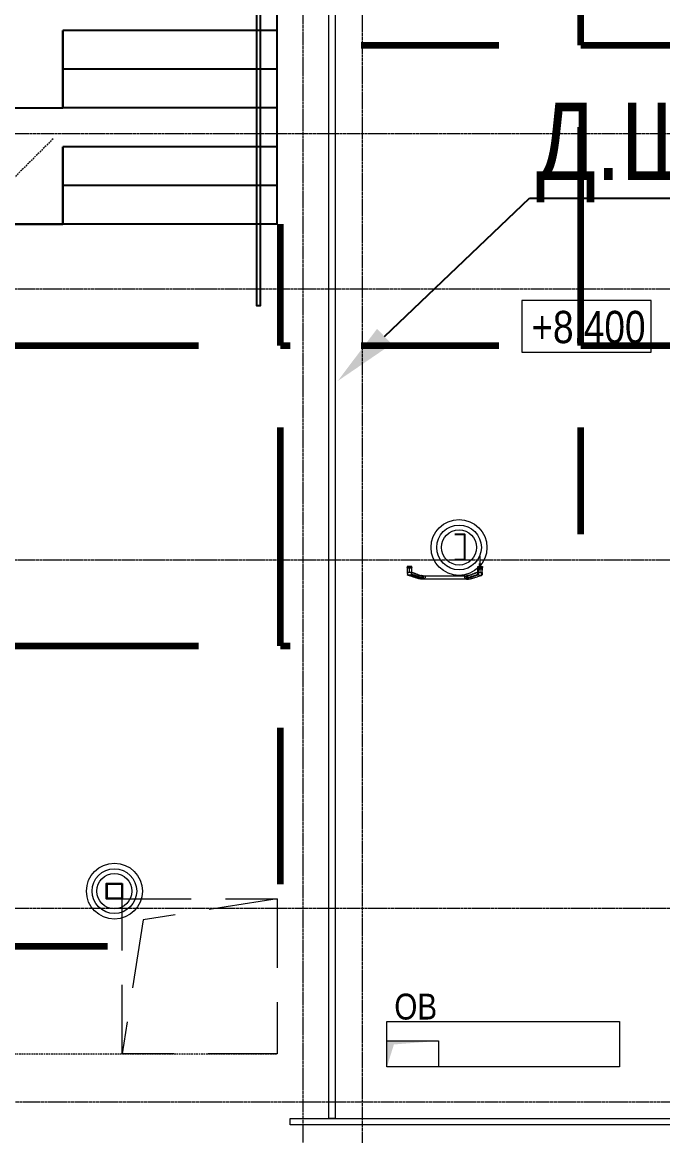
# Model space of a CAD drawing. Header units: millimetres. Extents: x -65509 to 912790, y 446 to 713294.
# Drawn here: x 160824 to 165782, y 363717 to 372341 of the extents above; entities that cross this region are included whole.
import ezdxf
from ezdxf import colors
from ezdxf.entities.mleader import LeaderData, LeaderLine
from ezdxf.enums import TextEntityAlignment as Align
from ezdxf.math import Vec2, Vec3

# ---------------------------------------------------------------- set-up
doc = ezdxf.new("R2010")
doc.units = ezdxf.units.MM
for name, pattern in [('CENTER2', [28.575, 19.05, -3.175, 3.175, -3.175]), ('CENTERLINE', [30, 12, -1.5, 3, -1.5, 12]), ('DASHED', [19.05, 12.7, -6.35]), ('HIDDEN', [9.525, 6.35, -3.175])]:
    doc.linetypes.add(name, pattern=pattern)
for name, color, linetype, lineweight in [('5.3) ММП плитка 6.1', 5, 'Continuous', 120), ('АР_Двери_внутренние_антипаника', 250, 'Continuous', 0), ('АР_Колонны', 250, 'Continuous', 30), ('АР_Мебель', 250, 'Continuous', 5), ('АР_Отметка', 250, 'Continuous', 13), ('АР_Тонкая', 250, 'Continuous', 5), ('ДШ_КР', 250, 'Continuous', 35), ('КМ_Фахверки', 250, 'Continuous', 25), ('ОВ_Классы', 250, 'Continuous', 0), ('ОВ_Отопление', 250, 'Continuous', 5), ('РД_Ограждения', 250, 'Continuous', 25), ('РД_Оси_100', 250, 'Continuous', 0)]:
    doc.layers.add(name, color=color, linetype=linetype, lineweight=lineweight)
doc.layers.add('АР_Делит', color=250, linetype='Continuous', lineweight=0, plot=False)
doc.layers.add('ЛК_Открытая', color=250, linetype='Continuous')
doc.styles.add('Arial_Narrow_08', font='ARIALN.TTF', dxfattribs={"width": 0.8})
doc.styles.add('style1', font='ARIALN.TTF')
pattern_1 = [(0, (0, 0), (0, 2326.005), [1691.64, -634.365]), (90, (0, 0), (-2326.005, 1e-13), [1691.64, -634.365])]

# ---------------------------------------------------------------- blocks, each defined once
blk = doc.blocks.new('СОШ_2200_АР_ОСИ_М100_28.05.24')
at = {"layer": 'РД_Оси_100', "linetype": 'CENTER2'}
for p, q in [((119910, 76200), (-5954.958, 76200)), ((-5954.958, 75000), (119910, 75000)), ((-5954.958, 72900), (95715.503, 72900))]:
    blk.add_line(p, q, dxfattribs=at)
for points in [[(45530, 139938.679), (45600, 139538.679), (45600, -6163.457)], [(46060, -6163.105), (46060, 139538.679), (46130, 139938.679)], [(119910, 70200), (-5954.958, 70200)], [(95715.503, 68700), (-5454.958, 68700), (-5954.958, 68850)]]:
    blk.add_lwpolyline(points, dxfattribs=at)
blk = doc.blocks.new('Отметка_план')
at = {"color": 7}
blk.add_lwpolyline([(0, 0), (10, 0), (10, 4), (0, 4)], close=True, dxfattribs=at)
at = {"style": 'Arial_Narrow_08', "width": 0.8}
blk.add_attdef('OTMG', text='', height=2.5, dxfattribs=at).set_placement((9.062, 0.702), align=Align.RIGHT)
blk = doc.blocks.new('otv')
at = {"linetype": 'Continuous'}
blk.add_lwpolyline([(0, -1), (0, 0), (1, 0), (1, -1)], close=True, dxfattribs=at)
blk.add_solid([(0, -1), (0, 0), (0.135, -0.137), (1, 0)], dxfattribs=at)
blk = doc.blocks.new('otv пунктир')
at = {"linetype": 'HIDDEN', "ltscale": 0.07}
blk.add_lwpolyline([(0, 0), (0, 1), (1, 1), (1, 0)], close=True, dxfattribs=at)
blk.add_lwpolyline([(0, 1), (0.1346, 0.1366), (1, 0)], dxfattribs=at)
blk = doc.blocks.new('Ф_пеноблок 200')
at = {"layer": 'АР_Делит', "color": 1}
for radius in [216.3, 173, 136.2]:
    blk.add_circle((103.4, -41.9), radius, dxfattribs=at)
at = {"layer": 'КМ_Фахверки'}
blk.add_lwpolyline([(0, -75), (0, 0), (200, 0), (200, -75)], dxfattribs=at)
blk = doc.blocks.new('Ф_крпич 120')
at = {"layer": 'АР_Делит', "color": 1}
for radius in [216.3, 173, 136.2]:
    blk.add_circle((60, -60), radius, dxfattribs=at)
at = {"layer": 'КМ_Фахверки'}
blk.add_lwpolyline([(0, 0), (120, 0), (120, -120), (0, -120)], close=True, dxfattribs=at)
at = {"layer": 'КМ_Фахверки', "lineweight": 5}
blk.add_lwpolyline([(6, -6), (114, -6), (114, -114), (6, -114)], close=True, dxfattribs=at)
blk = doc.blocks.new('UUNEW01NEW00')
at = {"layer": 'АР_Двери_внутренние_антипаника', "color": 1, "linetype": 'Continuous'}
for p, q in [((-9.3, 0.2), (-14.4, -1.5)), ((-9.2, 0.8), (-9.3, 0.2)), ((-9.3, -0.1), (-9.3, 0.2)), ((-9.2, 0.2), (-9.3, 0.2)), ((-9.1, 1), (-9.2, 0.8)), ((-8.9, 0.5), (-9.2, 0.2)), ((-9.1, 19.3), (-8.9, 19.4)), ((-9.1, 19.3), (-9, 18.8)), ((-9, 1.2), (-9.1, 1)), ((-9, 18.8), (-8.8, 18.6)), ((-8.8, 1.3), (-9, 1.2)), ((-8.9, 19.4), (-8.5, 19.5)), ((-8.7, 0.8), (-8.9, 0.5)), ((-8.8, 18.6), (-8.6, 18.4)), ((-8.6, 0.9), (-8.7, 0.8)), ((-8.6, 18.4), (-8.4, 18.2)), ((-8.6, 1), (-8.6, 0.9)), ((-8.5, 1), (-8.6, 1)), ((-8.5, 19.5), (-8.2, 19.5)), ((-8.4, 0.8), (-8.5, 1.5)), ((-8.4, 1.3), (-8.5, 1)), ((-8.4, 18.2), (-8.1, 18.1)), ((-8.4, 1.4), (-8.4, 0.4)), ((-8.3, 0.5), (-8.4, 0.8)), ((-8.4, 0.4), (-8.4, -0.4)), ((-8.4, 0.4), (-8.3, 0.4)), ((-8.1, 0.2), (-8.3, 0.5)), ((-8.2, 19.5), (-7.8, 19.6)), ((-8.1, 18.1), (-7.6, 18)), ((-7.8, 0.1), (-8.1, 0.2)), ((-7.8, 19.6), (-7.5, 19.6)), ((-7.4, 0), (-7.8, 0.1)), ((-7.5, 18.3), (-7.6, 18.2)), ((-7.6, 18.2), (-7.6, 18)), ((-7.6, 18), (-7.6, 16.2)), ((-7.6, 16.2), (-7.6, 14.1)), ((-7.6, 14.1), (-7.6, 12.2)), ((-7.6, 12.2), (-7.6, 9.8)), ((-7.6, 9.8), (-7.6, 7.8)), ((-7.6, 7.8), (-7.6, 6.2)), ((-7.6, 6.2), (-7.6, 4.7)), ((-7.6, 4.7), (-7.5, 3.2)), ((-7.5, 19.6), (-7.1, 19.6)), ((-7.4, 18.3), (-7.5, 18.3)), ((-7.5, 3.2), (-7.5, 1.6)), ((-7.5, 1.6), (-7.4, 0)), ((-7.5, 0), (-7.5, 0)), ((-7.5, 0), (-7.3, 0)), ((-7.3, 18.3), (-7.4, 18.3)), ((-7.4, 0), (7.4, 0)), ((-7.2, 18.3), (-7.3, 18.3)), ((-7.3, 0), (7.3, 0)), ((-7.1, 18.3), (-7.2, 18.3)), ((-7.1, 24), (-7.1, 19.6)), ((-7.1, 19.6), (7.1, 19.6)), ((-7.1, 19.6), (-7.1, 18.3)), ((7.1, 18.3), (-7.1, 18.3)), ((-3.5, 16), (-4.6, 16.4)), ((-4.6, 16.4), (-4.6, 16.3)), ((-3.5, 15.9), (-4.6, 16.3)), ((-4.6, 16.3), (-3.8, 14.8)), ((-3.8, 14.8), (-3.3, 14.8)), ((-3, 14.7), (-3.8, 14.7)), ((-3.8, 14.7), (-3.8, 14.6)), ((-3, 14.6), (-3.8, 14.6)), ((-3.8, 14.6), (-3.8, 13.7)), ((-3.8, 13.7), (-3, 13.7)), ((-3.3, 14.8), (-3.6, 15.5)), ((-3.6, 15.5), (-2.7, 15.3)), ((-3.3, 14.9), (-3.6, 15.5)), ((-2.3, 15.7), (-3.5, 16)), ((-2.3, 15.6), (-3.5, 15.9)), ((-3.1, 14.4), (-3.4, 14.4)), ((-3.4, 14.4), (-3.4, 13.9)), ((-3.4, 14), (-3.1, 14)), ((-3.4, 13.9), (-3.1, 13.9)), ((-3.3, 14.9), (-3.3, 14.8)), ((-3, 14.4), (-3.1, 14.4)), ((-3.1, 14), (-3.1, 13.9)), ((-3.1, 14), (-3, 14)), ((-3.1, 13.9), (-3, 13.9)), ((-3, 14.7), (-3, 14.6)), ((-2.9, 14.7), (-3, 14.7)), ((-2.9, 14.6), (-3, 14.6)), ((-2.9, 14.4), (-3, 14.4)), ((-3, 14.4), (-3, 14.4)), ((-3, 14.4), (-3, 14.4)), ((-3, 14), (-3, 14)), ((-3, 14), (-3, 14)), ((-3, 14), (-2.9, 14)), ((-3, 13.9), (-3, 13.9)), ((-3, 13.9), (-3, 13.9)), ((-3, 13.9), (-2.9, 13.9)), ((-3, 13.7), (-2.9, 13.7)), ((-2.8, 14.7), (-2.9, 14.7)), ((-2.9, 14.7), (-2.9, 14.7)), ((-2.8, 14.5), (-2.9, 14.6)), ((-2.9, 14.6), (-2.9, 14.6)), ((-2.9, 14.3), (-2.9, 14.4)), ((-2.9, 14.3), (-2.9, 14.3)), ((-2.9, 14.3), (-2.9, 14.3)), ((-2.9, 14.3), (-2.9, 14.3)), ((-2.9, 14), (-2.9, 14.3)), ((-2.9, 14.1), (-2.9, 14)), ((-2.9, 14), (-2.9, 14.1)), ((-2.9, 14.1), (-2.9, 14.1)), ((-2.9, 14.1), (-2.9, 14.1)), ((-2.9, 14.1), (-2.9, 14.1)), ((-2.9, 14), (-2.9, 14)), ((-2.9, 13.9), (-2.9, 14)), ((-2.9, 14), (-2.9, 14)), ((-2.9, 14), (-2.9, 14)), ((-2.9, 13.9), (-2.9, 13.9)), ((-2.9, 13.9), (-2.9, 13.9)), ((-2.9, 13.7), (-2.8, 13.7)), ((-2.7, 14.6), (-2.8, 14.7)), ((-2.7, 14.5), (-2.8, 14.5)), ((-2.8, 13.7), (-2.8, 13.8)), ((-2.8, 13.8), (-2.7, 13.8)), ((-2.7, 15.3), (-1.7, 15.1)), ((-2.6, 14.6), (-2.7, 14.6)), ((-2.6, 14.5), (-2.7, 14.5)), ((-2.7, 13.8), (-2.6, 13.8)), ((-2.6, 14.5), (-2.6, 14.6)), ((-2.6, 14.6), (-2.6, 14.6)), ((-2.6, 14.4), (-2.6, 14.5)), ((-2.5, 14.5), (-2.6, 14.5)), ((-2.5, 14.4), (-2.6, 14.4)), ((-2.6, 14.4), (-2.6, 14.4)), ((-2.6, 13.8), (-2.6, 13.9)), ((-2.6, 13.9), (-2.5, 13.9)), ((-2.5, 14.4), (-2.5, 14.5)), ((-2.5, 14.4), (-2.5, 14.3)), ((-2.5, 14.3), (-2.5, 14.4)), ((-2.5, 14), (-2.5, 14.3)), ((-2.5, 13.9), (-2.5, 14)), ((-1, 15.5), (-2.3, 15.7)), ((-1, 15.4), (-2.3, 15.6)), ((-2.2, 14.5), (-2.3, 14.5)), ((-2.3, 14.5), (-2.3, 14.4)), ((-2.3, 14.4), (-2.3, 14.3)), ((-2.2, 14.4), (-2.3, 14.4)), ((-2.3, 14.4), (-2.3, 14.3)), ((-2.3, 14.3), (-2.3, 14)), ((-2.3, 14), (-2.3, 13.9)), ((-2.3, 13.9), (-2.3, 13.9)), ((-2.3, 13.9), (-2.2, 13.8)), ((-2.1, 14.6), (-2.2, 14.6)), ((-2.2, 14.6), (-2.2, 14.5)), ((-2.1, 14.5), (-2.2, 14.5)), ((-2.2, 14.5), (-2.2, 14.4)), ((-2.2, 13.8), (-2.2, 13.8)), ((-2.2, 13.8), (-2.1, 13.8)), ((-2, 14.7), (-2.1, 14.6)), ((-2, 14.6), (-2.1, 14.5)), ((-2.1, 14.6), (-2.1, 14.6)), ((-2.1, 14.5), (-2.1, 14.5)), ((-2.1, 13.8), (-2, 13.7)), ((-1.9, 14.7), (-2, 14.7)), ((-1.9, 14.6), (-2, 14.6)), ((-2, 13.7), (-2, 13.7)), ((-2, 13.7), (-1.9, 13.7)), ((-1.8, 14.7), (-1.9, 14.7)), ((-1.8, 14.6), (-1.9, 14.6)), ((-1.8, 14.4), (-1.9, 14.4)), ((-1.9, 14.4), (-1.9, 14.3)), ((-1.9, 14.3), (-1.9, 14)), ((-1.9, 14.3), (-1.9, 14.3)), ((-1.9, 14.3), (-1.9, 14.3)), ((-1.9, 14.3), (-1.9, 14.3)), ((-1.9, 14.1), (-1.9, 14.1)), ((-1.9, 14.1), (-1.9, 14.1)), ((-1.9, 14.1), (-1.9, 14.1)), ((-1.9, 14.1), (-1.8, 14)), ((-1.9, 14), (-1.9, 14)), ((-1.9, 14), (-1.9, 14)), ((-1.9, 14), (-1.9, 13.9)), ((-1.9, 13.9), (-1.8, 13.9)), ((-1.9, 13.7), (-1.8, 13.7)), ((-1.8, 14.7), (-1.8, 14.6)), ((-1.5, 14.7), (-1.8, 14.7)), ((-1.5, 14.6), (-1.8, 14.6)), ((-1.7, 14.4), (-1.8, 14.4)), ((-1.8, 14.4), (-1.8, 14.4)), ((-1.8, 14.4), (-1.8, 14.4)), ((-1.8, 14), (-1.8, 14)), ((-1.8, 14), (-1.8, 14)), ((-1.8, 14), (-1.7, 14)), ((-1.8, 13.9), (-1.8, 13.9)), ((-1.8, 13.9), (-1.8, 13.9)), ((-1.8, 13.9), (-1.7, 13.9)), ((-1.8, 13.7), (-1.5, 13.7)), ((-1.7, 15.1), (-0.7, 15)), ((-1.7, 14.4), (-1.7, 14.4)), ((-1.6, 14.4), (-1.7, 14.4)), ((-1.7, 14), (-1.7, 13.9)), ((-1.7, 14), (-1.7, 14)), ((-1.7, 14), (-1.6, 14)), ((-1.7, 13.9), (-1.6, 13.9)), ((-1.7, 13.9), (-1.7, 13.9)), ((-1.5, 14.4), (-1.6, 14.4)), ((-1.6, 14.4), (-1.6, 14.4)), ((-1.6, 14), (-1.6, 13.9)), ((-1.6, 14), (-1.6, 14)), ((-1.6, 14), (-1.5, 14)), ((-1.6, 13.9), (-1.6, 13.9)), ((-1.6, 13.9), (-1.5, 13.9)), ((-1.5, 14.7), (-1.5, 14.6)), ((-1.4, 14.7), (-1.5, 14.7)), ((-1.4, 14.6), (-1.5, 14.6)), ((-1.4, 14.3), (-1.5, 14.4)), ((-1.5, 14.4), (-1.5, 14.4)), ((-1.5, 14.4), (-1.5, 14.4)), ((-1.5, 14), (-1.4, 14.1)), ((-1.5, 14), (-1.5, 14)), ((-1.5, 14), (-1.5, 14)), ((-1.5, 14), (-1.5, 14)), ((-1.5, 13.9), (-1.5, 13.9)), ((-1.5, 13.9), (-1.5, 13.9)), ((-1.5, 13.9), (-1.5, 13.9)), ((-1.5, 13.9), (-1.4, 13.9)), ((-1.5, 13.7), (-1.4, 13.7)), ((-1.3, 14.7), (-1.4, 14.7)), ((-1.3, 14.6), (-1.4, 14.6)), ((-1.4, 14.3), (-1.4, 14.3)), ((-1.4, 14.3), (-1.4, 14.3)), ((-1.4, 14.3), (-1.4, 14.3)), ((-1.4, 14), (-1.4, 14.3)), ((-1.4, 14.1), (-1.4, 14)), ((-1.4, 14.1), (-1.4, 14.1)), ((-1.4, 14.1), (-1.4, 14.1)), ((-1.4, 14.1), (-1.4, 14.1)), ((-1.4, 13.9), (-1.4, 14)), ((-1.4, 14), (-1.4, 14)), ((-1.4, 14), (-1.4, 14)), ((-1.4, 13.7), (-1.3, 13.7)), ((-1.2, 14.6), (-1.3, 14.7)), ((-1.3, 14.7), (-1.3, 14.7)), ((-1.3, 14.5), (-1.3, 14.6)), ((-1.2, 14.5), (-1.3, 14.5)), ((-1.3, 13.7), (-1.2, 13.8)), ((-1.1, 14.6), (-1.2, 14.6)), ((-1.1, 14.5), (-1.2, 14.5)), ((-1.2, 13.8), (-1.2, 13.8)), ((-1.2, 13.8), (-1.1, 13.8)), ((-1.1, 14.5), (-1.1, 14.6)), ((-1.1, 14.6), (-1.1, 14.6)), ((-1.1, 14.4), (-1.1, 14.5)), ((-1, 14.5), (-1.1, 14.5)), ((-1, 14.4), (-1.1, 14.4)), ((-1.1, 14.4), (-1.1, 14.4)), ((-1.1, 13.8), (-1.1, 13.9)), ((-1.1, 13.9), (-1, 13.9)), ((0, 16.5), (-1, 15.5)), ((0, 16.4), (-1, 15.4)), ((-1, 15.5), (-1, 15.4)), ((-1, 14.4), (-1, 14.5)), ((-1, 14.3), (-1, 14.4)), ((-1, 14.4), (-1, 14.3)), ((-1, 14), (-1, 14.3)), ((-1, 13.9), (-1, 14)), ((0, 14.7), (-0.8, 14.7)), ((-0.8, 14.7), (-0.8, 14.6)), ((0, 14.6), (-0.8, 14.6)), ((-0.8, 14.6), (-0.8, 13.7)), ((-0.8, 13.7), (-0.4, 13.7)), ((-0.7, 15), (0, 15.7)), ((-0.1, 14.4), (-0.4, 14.4)), ((-0.4, 14.4), (-0.4, 14.2)), ((-0.4, 14.3), (-0.1, 14.3)), ((-0.4, 14.2), (-0.1, 14.2)), ((-0.4, 14.1), (-0.2, 14.1)), ((-0.4, 13.7), (-0.4, 14.1)), ((-0.2, 14.1), (0, 13.7)), ((0, 14.4), (-0.1, 14.4)), ((-0.1, 14.4), (-0.1, 14.4)), ((-0.1, 14.4), (-0.1, 14.4)), ((-0.1, 14.3), (-0.1, 14.2)), ((-0.1, 14.3), (-0.1, 14.3)), ((-0.1, 14.3), (-0.1, 14.3)), ((-0.1, 14.3), (0, 14.3)), ((-0.1, 14.2), (-0.1, 14.2)), ((-0.1, 14.2), (-0.1, 14.2)), ((-0.1, 14.2), (0, 14.2)), ((0, 16.5), (0, 16.4)), ((1, 15.5), (0, 16.5)), ((1, 15.4), (0, 16.4)), ((0, 15.7), (0.7, 15)), ((0, 14.7), (0, 14.6)), ((0.1, 14.7), (0, 14.7)), ((0.1, 14.6), (0, 14.6)), ((0, 14.3), (0, 14.4)), ((0, 14.4), (0, 14.4)), ((0, 14.3), (0, 14.4)), ((0, 14.4), (0, 14.4)), ((0, 14.4), (0, 14.4)), ((0, 14.4), (0, 14.4)), ((0, 14.4), (0, 14.4)), ((0, 14.3), (0, 14.3)), ((0, 14.3), (0, 14.3)), ((0, 14.3), (0, 14.3)), ((0, 14.2), (0, 14.3)), ((0, 14.3), (0, 14.3)), ((0, 14.3), (0, 14.3)), ((0, 14.3), (0, 14.3)), ((0, 14.2), (0, 14.2)), ((0, 14.2), (0, 14.2)), ((0, 13.7), (0.5, 13.7)), ((0.2, 14.7), (0.1, 14.7)), ((0.2, 14.6), (0.1, 14.6)), ((0.3, 14.6), (0.2, 14.7)), ((0.2, 14.7), (0.2, 14.7)), ((0.2, 14.5), (0.2, 14.6)), ((0.3, 14.5), (0.2, 14.5)), ((0.5, 13.7), (0.2, 14.1)), ((0.2, 14.1), (0.3, 14.1)), ((0.4, 14.6), (0.3, 14.6)), ((0.4, 14.5), (0.3, 14.5)), ((0.3, 14.1), (0.4, 14.2)), ((0.3, 14.1), (0.3, 14.1)), ((0.5, 13.8), (0.3, 14.1)), ((0.4, 14.5), (0.4, 14.6)), ((0.4, 14.6), (0.4, 14.6)), ((0.4, 14.4), (0.4, 14.5)), ((0.4, 14.4), (0.4, 14.5)), ((0.4, 14.5), (0.4, 14.5)), ((0.4, 14.3), (0.4, 14.4)), ((0.4, 14.4), (0.4, 14.4)), ((0.4, 14.4), (0.4, 14.4)), ((0.4, 14.2), (0.4, 14.3)), ((0.4, 14.3), (0.4, 14.3)), ((0.4, 14.2), (0.4, 14.2)), ((0.5, 13.8), (0.5, 13.7)), ((0.7, 15), (1.7, 15.1)), ((0.7, 14.7), (0.7, 14.6)), ((1.4, 14.7), (0.7, 14.7)), ((1.4, 14.6), (0.7, 14.6)), ((0.7, 14.6), (0.7, 13.7)), ((0.7, 13.7), (1.1, 13.7)), ((2.3, 15.7), (1, 15.5)), ((2.3, 15.6), (1, 15.4)), ((1, 15.5), (1, 15.4)), ((1.1, 13.7), (1.1, 14.3)), ((1.1, 14.3), (1.2, 14.3)), ((1.2, 14.3), (1.5, 13.7)), ((1.4, 14.7), (1.4, 14.6)), ((1.6, 14.2), (1.4, 14.7)), ((1.6, 14.1), (1.4, 14.6)), ((1.5, 13.7), (1.8, 13.7)), ((1.6, 14.2), (1.6, 14.1)), ((1.7, 14.2), (1.6, 14.2)), ((1.7, 14.1), (1.6, 14.1)), ((1.7, 15.1), (2.7, 15.3)), ((1.9, 14.7), (1.7, 14.2)), ((1.9, 14.6), (1.7, 14.1)), ((1.7, 14.2), (1.7, 14.1)), ((1.8, 13.7), (2, 14.3)), ((1.9, 14.7), (1.9, 14.6)), ((2.5, 14.7), (1.9, 14.7)), ((2.5, 14.6), (1.9, 14.6)), ((2, 14.3), (2.2, 14.3)), ((2.2, 14.3), (2.2, 13.7)), ((2.2, 13.7), (2.5, 13.7)), ((3.5, 16), (2.3, 15.7)), ((3.5, 15.9), (2.3, 15.6)), ((2.5, 14.7), (2.5, 14.6)), ((2.5, 13.7), (2.5, 14.6)), ((2.7, 15.3), (3.6, 15.5)), ((3.1, 14.7), (2.7, 13.8)), ((3.1, 14.6), (2.7, 13.7)), ((2.7, 13.8), (2.7, 13.7)), ((2.7, 13.7), (3.2, 13.7)), ((3.1, 14.7), (3.1, 14.6)), ((3.9, 14.7), (3.1, 14.7)), ((3.9, 14.6), (3.1, 14.6)), ((3.2, 13.7), (3.2, 13.9)), ((3.2, 13.9), (3.8, 13.9)), ((3.6, 15.5), (3.3, 14.8)), ((3.6, 15.5), (3.3, 14.9)), ((3.3, 14.9), (3.3, 14.8)), ((3.3, 14.8), (3.8, 14.8)), ((3.4, 14.3), (3.3, 14)), ((3.3, 14.1), (3.7, 14.1)), ((3.3, 14), (3.7, 14)), ((3.6, 14.3), (3.4, 14.3)), ((4.6, 16.4), (3.5, 16)), ((4.6, 16.3), (3.5, 15.9)), ((3.7, 14), (3.6, 14.3)), ((3.8, 14.8), (4.6, 16.3)), ((3.8, 13.9), (3.8, 13.7)), ((3.8, 13.7), (4.2, 13.7)), ((3.9, 14.7), (3.9, 14.6)), ((4.2, 13.8), (3.9, 14.7)), ((4.2, 13.7), (3.9, 14.6)), ((4.2, 13.8), (4.2, 13.7)), ((4.6, 16.4), (4.6, 16.3)), ((6.7, -9.4), (7.3, 0)), ((7.1, 19.6), (7.1, 24)), ((7.1, 19.6), (7.1, 18.3)), ((7.1, 19.6), (7.5, 19.6)), ((7.2, 18.3), (7.1, 18.3)), ((7.3, 18.3), (7.2, 18.3)), ((7.5, 18.3), (7.3, 18.3)), ((7.4, 0), (7.5, 2)), ((7.8, 0.1), (7.4, 0)), ((7.5, 19.6), (7.8, 19.6)), ((7.6, 18.2), (7.5, 18.3)), ((7.5, 2), (7.6, 4)), ((7.6, 18), (7.6, 18.2)), ((7.6, 18), (8.1, 18.1)), ((7.6, 16.2), (7.6, 18)), ((7.6, 14.2), (7.6, 16.2)), ((7.6, 12.3), (7.6, 14.2)), ((7.6, 9.9), (7.6, 12.3)), ((7.6, 8), (7.6, 9.9)), ((7.6, 5.9), (7.6, 8)), ((7.6, 4), (7.6, 5.9)), ((7.8, 19.6), (8.2, 19.5)), ((8.1, 0.2), (7.8, 0.1)), ((8.1, 18.1), (8.4, 18.2)), ((8.3, 0.5), (8.1, 0.2)), ((8.2, 19.5), (8.5, 19.5)), ((8.4, 0.8), (8.3, 0.5)), ((8.4, 18.2), (8.6, 18.4)), ((8.5, 19.5), (8.9, 19.4)), ((8.6, 18.4), (8.8, 18.6)), ((8.8, 18.6), (9, 18.8)), ((8.9, 19.4), (9.1, 19.3)), ((9, 18.8), (9.1, 19.3)), ((-52.5, -11.9), (-52.5, -19.8)), ((-52.5, -19.8), (-52.5, -25.1)), ((-52.5, -25.1), (-47.5, -25.1)), ((-47.5, -11.9), (-47.5, -19.8)), ((-47.5, -11.9), (-47.5, -11.9)), ((-47.5, -19.8), (-46, -19.6)), ((-45.9, -19.8), (-47.5, -19.8)), ((-47.5, -19.8), (-47.5, -25.1)), ((-46, -19.6), (-44.5, -19.2)), ((-44.3, -19.8), (-45.9, -19.8)), ((-43.1, -11.4), (-44.5, -11.6)), ((-44.5, -19.2), (-42.9, -18.5)), ((-42.5, -19.7), (-44.3, -19.8)), ((-41.6, -11.2), (-43.1, -11.4)), ((-42.9, -18.5), (-41.3, -17.7)), ((-40.6, -19.6), (-42.5, -19.7)), ((-39.3, -10.7), (-41.6, -11.2)), ((-41.3, -17.7), (-39, -16.7)), ((-37.8, -19.2), (-40.6, -19.6)), ((-36.7, -9.9), (-39.3, -10.7)), ((-39, -16.7), (-36.4, -15.7)), ((-34.9, -18.5), (-37.8, -19.2)), ((-33.8, -8.9), (-36.7, -9.9)), ((-36.4, -15.7), (-33.5, -14.5)), ((-31.9, -17.6), (-34.9, -18.5)), ((-30.7, -7.7), (-33.8, -8.9)), ((-33.5, -14.5), (-30.3, -13.4)), ((-28.7, -16.6), (-31.9, -17.6)), ((-27.2, -6.3), (-30.7, -7.7)), ((-30.3, -13.4), (-26.8, -12.1)), ((-25.2, -15.3), (-28.7, -16.6)), ((-23.3, -4.8), (-27.2, -6.3)), ((-26.8, -12.1), (-22.9, -10.9)), ((-21.4, -13.9), (-25.2, -15.3)), ((-19.1, -3.2), (-23.3, -4.8)), ((-22.9, -10.9), (-18.7, -9.6)), ((-17.3, -12.4), (-21.4, -13.9)), ((-14.4, -1.5), (-19.1, -3.2)), ((-18.7, -9.6), (-14, -8.2)), ((-12.8, -10.8), (-17.3, -12.4)), ((-14, -8.2), (-8.8, -6.6)), ((-7.8, -9.1), (-12.8, -10.8)), ((-9, -3.8), (-9.3, -0.1)), ((-8.8, -6.6), (-9, -3.8)), ((-8.8, -6.6), (-8.8, -6.6)), ((-8.8, -7.3), (-8.8, -6.6)), ((-8.8, -6.6), (-8.7, -6.6)), ((-8.5, -8.1), (-8.8, -7.3)), ((-8.7, -6.6), (-8.6, -6.6)), ((-8.6, -6.6), (-8.4, -6.7)), ((-8.2, -8.7), (-8.5, -8.1)), ((-8.4, -0.4), (-8.3, -0.9)), ((-8.4, -6.7), (-8.1, -6.7)), ((-8.3, -0.9), (-8.3, -1.1)), ((-8.3, -1.1), (-8.3, -1.1)), ((-8.3, -1.2), (-8.2, -1.2)), ((-8.2, -1.2), (-8.2, -1.2)), ((-8.2, -1.2), (-8.2, -1.5)), ((-8.2, -1.5), (-8.2, -1.5)), ((-7.8, -9.1), (-8.2, -8.7)), ((-8.1, -6.7), (-8, -6.6)), ((-8, -7.1), (-8.1, -6.7)), ((-8.1, -6.7), (-8.1, -6.7)), ((-8, -6.6), (-8, -6.6)), ((-8, -6.6), (-7.9, -6.6)), ((-7.6, -7.6), (-8, -7.1)), ((-7.8, -6.9), (-7.9, -6.6)), ((-7.9, -6.6), (-7.9, -6.7)), ((-7.9, -6.7), (-7.9, -6.6)), ((-7.5, -7.2), (-7.8, -6.9)), ((-7.4, -8.9), (-7.8, -9.1)), ((-7.2, -8), (-7.6, -7.6)), ((-7.2, -7.4), (-7.5, -7.2)), ((-7.1, -8.7), (-7.4, -8.9)), ((-7.3, 0), (-7.2, -1.7)), ((-7.2, -1.7), (-7.2, -3.1)), ((-7.2, -3.1), (-7.1, -4.5)), ((-6.9, -7.4), (-7.2, -7.4)), ((-6.7, -8.2), (-7.2, -8)), ((-7.1, -4.5), (-7, -6)), ((-6.7, -8.2), (-7.1, -8.7)), ((-7, -6), (-6.9, -7.4)), ((-6.9, -7.4), (-6.8, -7.5)), ((-6.8, -7.5), (-6.8, -7.5)), ((-6.8, -7.5), (-6.8, -7.6)), ((-6.8, -7.6), (-6.8, -7.6)), ((-6.8, -7.6), (-6.8, -7.6)), ((-6.8, -7.6), (-6.8, -7.6)), ((-6.8, -7.6), (-6.8, -7.6)), ((-6.8, -7.6), (-6.8, -7.6)), ((-6.8, -7.6), (-6.8, -7.6)), ((-6.8, -7.6), (-6.8, -7.6)), ((-6.8, -7.6), (-6.8, -7.6)), ((-6.8, -7.6), (-6.8, -7.6)), ((-6.8, -7.6), (-6.8, -7.6)), ((-6.8, -7.6), (-6.8, -7.6)), ((-6.8, -7.6), (-6.8, -7.6)), ((-6.8, -7.6), (-6.8, -7.6)), ((-6.8, -7.6), (-6.7, -7.8)), ((-6.7, -7.8), (-6.6, -8)), ((-6.6, -8), (-6.7, -8.1)), ((-6.7, -8.1), (-6.7, -8.2)), ((-6.7, -8.2), (5.6, -10.6)), ((5.6, -10.6), (6.3, -10)), ((5.6, -10.6), (6, -10.6)), ((6, -10.6), (6.3, -10.5)), ((6.3, -10), (6.6, -9.7)), ((6.3, -10.5), (6.4, -10.5)), ((6.6, -9.7), (6.7, -9.4)), ((6.7, -9.4), (7.1, -9.3)), ((7.1, -9.3), (7.4, -9.1)), ((7.4, -9.1), (7.6, -8.9)), ((8.3, -0.4), (8.3, -0.3))]:
    blk.add_line(p, q, dxfattribs=at)
at = {"layer": 'АР_Двери_внутренние_антипаника', "color": 40, "linetype": 'Continuous'}
for p, q in [((-8.8, 1.3), (-13.2, -0.1)), ((-9.1, 24), (9.1, 24)), ((-9.1, 19.3), (-9.1, 24)), ((-9, 18.2), (-9.1, 19.3)), ((-9, 17.1), (-9, 18.2)), ((-8.5, 1.5), (-9, 17.1)), ((-8.5, 1.5), (-8.8, 1.3)), ((8.3, 0.5), (8, -3.9)), ((9.1, 24), (9.1, 19.3)), ((-53, -19.5), (-53, -12.4)), ((-53, -24.6), (-53, -19.5)), ((-47.5, -11.9), (-52.5, -11.9)), ((-52.5, -25.1), (-47.5, -25.1)), ((-47.5, -11.9), (-46.3, -11.8)), ((-47.5, -25.1), (-45.1, -25)), ((-45.1, -11.7), (-46.3, -11.8)), ((-44.4, -11.5), (-45.1, -11.7)), ((-45.1, -25), (-44.1, -24.9)), ((-42.2, -11), (-44.4, -11.6)), ((-44.1, -24.9), (-43.6, -24.9)), ((-43.6, -24.9), (-43, -24.8)), ((-43, -24.8), (-42.4, -24.8)), ((-42.4, -24.8), (-41.8, -24.7)), ((-40, -10.4), (-42.2, -11)), ((-41.8, -24.7), (-41.1, -24.6)), ((-41.1, -24.6), (-39.3, -24.3)), ((-38, -9.7), (-40, -10.4)), ((-39.3, -24.3), (-37.6, -23.9)), ((-36.1, -9), (-38, -9.7)), ((-37.6, -23.9), (-36.2, -23.6)), ((-36.2, -23.6), (-35.1, -23.3)), ((-34.2, -8.3), (-36.1, -9)), ((-35.1, -23.3), (-34.2, -23.1)), ((-32.1, -7.5), (-34.2, -8.3)), ((-34.2, -23.1), (-33.1, -22.8)), ((-33.1, -22.8), (-31.7, -22.5)), ((-30.3, -6.7), (-32.1, -7.5)), ((-31.7, -22.5), (-30.1, -22)), ((-28.2, -5.9), (-30.3, -6.7)), ((-30.1, -22), (-28.2, -21.5)), ((-25.9, -4.9), (-28.2, -5.9)), ((-28.2, -21.5), (-26, -20.8)), ((-26, -20.8), (-23.3, -20)), ((-23.3, -3.9), (-25.9, -4.9)), ((-20.4, -2.7), (-23.3, -3.9)), ((-23.3, -20), (-20.2, -19.1)), ((-17, -1.5), (-20.4, -2.7)), ((-20.2, -19.1), (-17.7, -18.3)), ((-17.7, -18.3), (-14.9, -17.4)), ((-13.2, -0.1), (-17, -1.5)), ((-14.9, -17.4), (-11.8, -16.4)), ((-11.8, -16.4), (-8.3, -15.3)), ((-8.3, -15.3), (-4.5, -14.1)), ((-4.5, -14.1), (-0.2, -12.7)), ((-0.2, -12.7), (4.6, -11.2)), ((4.6, -11.2), (5.6, -10.9)), ((5.6, -10.9), (6.4, -10.5)), ((6.4, -10.5), (7.3, -9.6)), ((7.3, -9.6), (7.6, -8.9)), ((7.6, -8.9), (7.7, -8.7)), ((8, -3.9), (7.7, -8.6)), ((7.7, -8.7), (7.7, -8.6))]:
    blk.add_line(p, q, dxfattribs=at)
at = {"layer": 'АР_Двери_внутренние_антипаника', "color": 1, "linetype": 'CENTERLINE'}
blk.add_line((0, 4.4), (0, 26), dxfattribs=at)
at = {"layer": 'АР_Двери_внутренние_антипаника', "color": 1, "linetype": 'HIDDEN'}
for p, q in [((-60.5, -14), (-53, -14)), ((-60.5, -14), (-60.5, -23)), ((-60.5, -23), (-53, -23)), ((-54.5, -17.6), (-54.5, -14.1)), ((-54.5, -14.1), (-53, -14.1)), ((-54.5, -17.6), (-53, -17.6))]:
    blk.add_line(p, q, dxfattribs=at)
at = {"layer": 'АР_Двери_внутренние_антипаника', "color": 1, "linetype": 'Continuous'}
blk.add_arc((490.8, 29.3), 500, 183.3082, 184.1216, dxfattribs=at)
at = {"layer": 'АР_Двери_внутренние_антипаника', "color": 40, "linetype": 'Continuous'}
for centre, radius, start, end in [((-490.9, 27.7), 500, 356.9219, 359.0377), ((-52.5, -12.4), 0.5, 90, 180), ((-52.5, -24.6), 0.5, 180, 270)]:
    blk.add_arc(centre, radius, start, end, dxfattribs=at)
at = {"layer": 'АР_Двери_внутренние_антипаника', "color": 1, "linetype": 'Continuous'}
blk.add_point((0, 0), dxfattribs=at)
blk = doc.blocks.new('66NEW00')
at = {"layer": 'АР_Двери_внутренние_антипаника', "color": 40, "linetype": 'Continuous'}
for p, q in [((9.1, 0), (-9.1, 0)), ((-9.1, 0), (-9.1, -4.7)), ((9.1, -4.7), (9.1, 0)), ((-8.3, -23.5), (-8, -27.9)), ((-8, -27.9), (-7.7, -32.5)), ((-7.7, -32.7), (-7.7, -32.5)), ((-7.6, -32.8), (-7.7, -32.7)), ((-7.3, -33.6), (-7.6, -32.8)), ((-6.4, -34.5), (-7.3, -33.6)), ((-5.6, -34.9), (-6.4, -34.5)), ((-4.6, -35.2), (-5.6, -34.9)), ((0.2, -36.7), (-4.6, -35.2)), ((4.5, -38.1), (0.2, -36.7)), ((8.3, -39.3), (4.5, -38.1)), ((11.8, -40.4), (8.3, -39.3)), ((8.5, -22.4), (9, -6.9)), ((8.5, -22.4), (8.8, -22.7)), ((8.8, -22.7), (13.2, -24.1)), ((9, -5.7), (9.1, -4.7)), ((9, -6.9), (9, -5.7)), ((14.9, -41.4), (11.8, -40.4)), ((13.2, -24.1), (17, -25.5)), ((17.7, -42.3), (14.9, -41.4)), ((17, -25.5), (20.4, -26.7)), ((20.2, -43), (17.7, -42.3)), ((23.3, -44), (20.2, -43)), ((20.4, -26.7), (23.3, -27.9)), ((23.3, -27.9), (25.9, -28.9)), ((25.9, -28.9), (28.2, -29.9)), ((28.2, -29.9), (30.3, -30.7)), ((30.3, -30.7), (32.1, -31.4)), ((32.1, -31.4), (34.2, -32.3)), ((34.2, -32.3), (36.1, -33)), ((36.1, -33), (38, -33.7)), ((38, -33.7), (40, -34.4)), ((40, -34.4), (42.2, -35)), ((42.2, -35), (44.4, -35.5)), ((44.4, -35.5), (45.1, -35.6)), ((45.1, -35.6), (46.3, -35.8)), ((47.5, -35.8), (46.3, -35.8)), ((47.5, -35.8), (52.5, -35.8)), ((53, -43.4), (53, -36.3)), ((26, -44.8), (23.3, -44)), ((28.2, -45.4), (26, -44.8)), ((30.1, -46), (28.2, -45.4)), ((31.7, -46.4), (30.1, -46)), ((33.1, -46.8), (31.7, -46.4)), ((34.2, -47.1), (33.1, -46.8)), ((35.1, -47.3), (34.2, -47.1)), ((36.2, -47.6), (35.1, -47.3)), ((37.6, -47.9), (36.2, -47.6)), ((39.3, -48.2), (37.6, -47.9)), ((41.1, -48.6), (39.3, -48.2)), ((41.8, -48.7), (41.1, -48.6)), ((42.4, -48.7), (41.8, -48.7)), ((43, -48.8), (42.4, -48.7)), ((43.6, -48.9), (43, -48.8)), ((44.1, -48.9), (43.6, -48.9)), ((45.1, -49), (44.1, -48.9)), ((47.5, -49.1), (45.1, -49)), ((52.5, -49.1), (47.5, -49.1)), ((53, -48.6), (53, -43.4))]:
    blk.add_line(p, q, dxfattribs=at)
at = {"layer": 'АР_Двери_внутренние_антипаника', "color": 1, "linetype": 'Continuous'}
for p, q in [((-7.1, -4.4), (-7.1, 0)), ((7.1, 0), (7.1, -4.4)), ((-8.9, -4.6), (-9.1, -4.7)), ((-9, -5.2), (-9.1, -4.7)), ((-8.8, -5.4), (-9, -5.2)), ((-8.5, -4.5), (-8.9, -4.6)), ((-8.6, -5.6), (-8.8, -5.4)), ((-8.4, -5.7), (-8.6, -5.6)), ((-8.2, -4.4), (-8.5, -4.5)), ((-8.1, -5.8), (-8.4, -5.7)), ((-8.4, -23.1), (-8.3, -23.5)), ((-8.3, -23.5), (-8.1, -23.7)), ((-8.3, -24.4), (-8.3, -24.2)), ((-7.8, -4.4), (-8.2, -4.4)), ((-7.6, -5.9), (-8.1, -5.8)), ((-8.1, -23.7), (-7.8, -23.9)), ((-7.5, -4.4), (-7.8, -4.4)), ((-7.8, -23.9), (-7.4, -24)), ((-7.6, -5.8), (-7.5, -5.7)), ((-7.6, -5.9), (-7.6, -5.8)), ((-7.6, -7.7), (-7.6, -5.9)), ((-7.6, -9.8), (-7.6, -7.7)), ((-7.6, -11.7), (-7.6, -9.8)), ((-7.6, -14), (-7.6, -11.7)), ((-7.6, -16), (-7.6, -14)), ((-7.6, -18.1), (-7.6, -16)), ((-7.6, -19.9), (-7.6, -18.1)), ((-7.5, -21.9), (-7.6, -19.9)), ((-7.4, -33.1), (-7.6, -32.8)), ((-7.1, -4.4), (-7.5, -4.4)), ((-7.5, -5.7), (-7.3, -5.7)), ((-7.4, -24), (-7.5, -21.9)), ((7.4, -24), (-7.4, -24)), ((-7.1, -33.3), (-7.4, -33.1)), ((-7.3, -5.7), (-7.2, -5.6)), ((7.3, -24), (-7.3, -24)), ((-6.7, -33.3), (-7.3, -24)), ((-7.2, -5.6), (-7.1, -5.6)), ((7.1, -4.4), (-7.1, -4.4)), ((-7.1, -4.4), (-7.1, -5.6)), ((-7.1, -5.6), (7.1, -5.6)), ((-6.7, -33.3), (-7.1, -33.3)), ((-6.6, -33.7), (-6.7, -33.3)), ((-6.3, -34), (-6.6, -33.7)), ((-6.3, -34.5), (-6.4, -34.4)), ((-5.6, -34.5), (-6.3, -34)), ((-6, -34.6), (-6.3, -34.5)), ((-5.6, -34.5), (-6, -34.6)), ((6.7, -32.2), (-5.6, -34.5)), ((6.7, -31.8), (6.6, -32)), ((6.6, -32), (6.7, -32.1)), ((6.8, -31.6), (6.7, -31.8)), ((6.7, -32.2), (7.2, -32)), ((6.7, -32.1), (6.7, -32.2)), ((6.7, -32.2), (7.1, -32.7)), ((6.9, -31.4), (6.8, -31.5)), ((6.8, -31.5), (6.8, -31.5)), ((6.8, -31.5), (6.8, -31.5)), ((6.8, -31.5), (6.8, -31.6)), ((6.8, -31.6), (6.8, -31.6)), ((6.8, -31.6), (6.8, -31.6)), ((6.8, -31.6), (6.8, -31.6)), ((6.8, -31.6), (6.8, -31.6)), ((6.8, -31.6), (6.8, -31.6)), ((6.8, -31.6), (6.8, -31.6)), ((6.8, -31.6), (6.8, -31.6)), ((6.8, -31.6), (6.8, -31.6)), ((6.8, -31.6), (6.8, -31.6)), ((6.8, -31.6), (6.8, -31.6)), ((6.8, -31.6), (6.8, -31.6)), ((6.8, -31.6), (6.8, -31.6)), ((7, -29.9), (6.9, -31.4)), ((6.9, -31.4), (7.2, -31.3)), ((7.1, -28.5), (7, -29.9)), ((7.1, -4.4), (7.1, -5.6)), ((7.5, -4.4), (7.1, -4.4)), ((7.1, -5.6), (7.2, -5.6)), ((7.2, -27.1), (7.1, -28.5)), ((7.1, -32.7), (7.4, -32.9)), ((7.2, -5.6), (7.3, -5.7)), ((7.3, -24), (7.2, -25.6)), ((7.2, -25.6), (7.2, -27.1)), ((7.2, -31.3), (7.5, -31.2)), ((7.2, -32), (7.6, -31.6)), ((7.3, -5.7), (7.4, -5.7)), ((7.5, -24), (7.3, -24)), ((7.4, -5.7), (7.5, -5.7)), ((7.5, -22.4), (7.4, -24)), ((7.4, -24), (7.8, -23.9)), ((7.4, -32.9), (7.8, -33.1)), ((7.8, -4.4), (7.5, -4.4)), ((7.5, -5.7), (7.6, -5.8)), ((7.6, -19.3), (7.5, -20.8)), ((7.5, -20.8), (7.5, -22.4)), ((7.5, -24), (7.5, -24)), ((7.5, -31.2), (7.8, -30.9)), ((8.1, -5.8), (7.6, -5.9)), ((7.6, -5.8), (7.6, -5.9)), ((7.6, -5.9), (7.6, -7.8)), ((7.6, -7.8), (7.6, -9.9)), ((7.6, -9.9), (7.6, -11.8)), ((7.6, -11.8), (7.6, -14.2)), ((7.6, -14.2), (7.6, -16.2)), ((7.6, -16.2), (7.6, -17.8)), ((7.6, -17.8), (7.6, -19.3)), ((7.6, -31.6), (8, -31.1)), ((8.2, -4.4), (7.8, -4.4)), ((7.8, -23.9), (8.1, -23.7)), ((7.8, -30.9), (7.9, -30.6)), ((7.8, -33.1), (8.2, -32.7)), ((7.8, -33.1), (12.8, -34.8)), ((8, -30.6), (7.9, -30.6)), ((7.9, -30.6), (7.9, -30.6)), ((7.9, -30.6), (7.9, -30.6)), ((8, -31.1), (8.1, -30.6)), ((8.1, -30.6), (8, -30.6)), ((8, -30.6), (8, -30.6)), ((8.4, -5.7), (8.1, -5.8)), ((8.1, -23.7), (8.3, -23.5)), ((8.1, -30.7), (8.1, -30.6)), ((8.4, -30.7), (8.1, -30.7)), ((8.5, -4.5), (8.2, -4.4)), ((8.2, -25.1), (8.2, -25.2)), ((8.3, -25.1), (8.2, -25.1)), ((8.2, -25.2), (8.2, -25.5)), ((8.2, -25.5), (8.2, -25.5)), ((8.2, -32.7), (8.5, -32.1)), ((8.3, -23.5), (8.4, -23.1)), ((8.4, -23.6), (8.3, -23.6)), ((8.4, -24.3), (8.3, -24.8)), ((8.3, -24.8), (8.3, -25.1)), ((8.3, -25.1), (8.3, -25.1)), ((8.6, -5.6), (8.4, -5.7)), ((8.4, -23.1), (8.5, -22.4)), ((8.4, -22.6), (8.5, -22.9)), ((8.4, -22.6), (8.4, -23.6)), ((8.4, -23.6), (8.4, -24.3)), ((8.6, -30.6), (8.4, -30.7)), ((8.9, -4.6), (8.5, -4.5)), ((8.5, -22.9), (8.6, -23)), ((8.5, -32.1), (8.8, -31.3)), ((8.8, -5.4), (8.6, -5.6)), ((8.6, -23), (8.6, -23.1)), ((8.6, -23.1), (8.7, -23.2)), ((8.7, -30.6), (8.6, -30.6)), ((8.7, -23.2), (8.9, -23.4)), ((8.8, -30.6), (8.7, -30.6)), ((9, -5.2), (8.8, -5.4)), ((8.8, -22.7), (9, -22.8)), ((8.8, -30.6), (9, -27.8)), ((14, -32.2), (8.8, -30.6)), ((8.8, -30.6), (8.8, -30.6)), ((8.8, -31.3), (8.8, -30.6)), ((9.1, -4.7), (8.9, -4.6)), ((8.9, -23.4), (9.2, -23.8)), ((9.1, -4.7), (9, -5.2)), ((9, -22.8), (9.1, -22.9)), ((9, -27.8), (9.3, -24)), ((9.1, -22.9), (9.2, -23.2)), ((9.2, -23.2), (9.3, -23.8)), ((9.2, -23.8), (9.3, -23.8)), ((9.3, -23.8), (14.4, -25.5)), ((9.3, -24), (9.3, -23.8)), ((12.8, -34.8), (17.3, -36.4)), ((18.7, -33.6), (14, -32.2)), ((14.4, -25.5), (19.1, -27.2)), ((17.3, -36.4), (21.4, -37.9)), ((22.9, -34.9), (18.7, -33.6)), ((19.1, -27.2), (23.3, -28.8)), ((21.4, -37.9), (25.2, -39.3)), ((26.8, -36.1), (22.9, -34.9)), ((23.3, -28.8), (27.2, -30.3)), ((25.2, -39.3), (28.7, -40.5)), ((30.3, -37.3), (26.8, -36.1)), ((27.2, -30.3), (30.7, -31.7)), ((28.7, -40.5), (31.9, -41.6)), ((33.5, -38.5), (30.3, -37.3)), ((30.7, -31.7), (33.8, -32.9)), ((31.9, -41.6), (34.9, -42.5)), ((36.4, -39.6), (33.5, -38.5)), ((33.8, -32.9), (36.7, -33.9)), ((34.9, -42.5), (37.8, -43.2)), ((39, -40.7), (36.4, -39.6)), ((36.7, -33.9), (39.3, -34.6)), ((41.3, -41.7), (39, -40.7)), ((39.3, -34.6), (41.6, -35.1)), ((42.9, -42.5), (41.3, -41.7)), ((41.6, -35.1), (43.1, -35.4)), ((44.5, -43.1), (42.9, -42.5)), ((43.1, -35.4), (44.5, -35.6)), ((47.5, -35.9), (47.5, -43.7)), ((47.5, -35.9), (47.5, -35.9)), ((52.5, -35.9), (52.5, -43.7)), ((37.8, -43.2), (40.6, -43.6)), ((40.6, -43.6), (42.5, -43.7)), ((42.5, -43.7), (44.3, -43.7)), ((44.3, -43.7), (45.9, -43.7)), ((46, -43.6), (44.5, -43.1)), ((45.9, -43.7), (47.5, -43.7)), ((47.5, -43.7), (46, -43.6)), ((47.5, -43.7), (47.5, -49.1)), ((52.5, -49.1), (47.5, -49.1)), ((52.5, -43.7), (52.5, -49.1))]:
    blk.add_line(p, q, dxfattribs=at)
at = {"layer": 'АР_Двери_внутренние_антипаника', "color": 1, "linetype": 'CENTERLINE'}
blk.add_line((0, -19.6), (0, 2), dxfattribs=at)
at = {"layer": 'АР_Двери_внутренние_антипаника', "color": 1, "linetype": 'HIDDEN'}
for p, q in [((60.5, -38), (53, -38)), ((54.5, -38.1), (53, -38.1)), ((54.5, -41.6), (53, -41.6)), ((54.5, -41.6), (54.5, -38.1)), ((60.5, -38), (60.5, -47)), ((60.5, -47), (53, -47))]:
    blk.add_line(p, q, dxfattribs=at)
at = {"layer": 'АР_Двери_внутренние_антипаника', "color": 40, "linetype": 'Continuous'}
for centre, radius, start, end in [((490.9, 3.7), 500, 180.9623, 183.0781), ((52.5, -36.3), 0.5, 0, 90), ((52.5, -48.6), 0.5, 270, 0)]:
    blk.add_arc(centre, radius, start, end, dxfattribs=at)
at = {"layer": 'АР_Двери_внутренние_антипаника', "color": 1, "linetype": 'Continuous'}
blk.add_arc((-490.8, 5.3), 500, 355.8784, 356.6918, dxfattribs=at)
blk.add_point((0, 0), dxfattribs=at)
blk = doc.blocks.new('*U508')
at = {"layer": 'АР_Двери_внутренние_антипаника', "color": 40, "linetype": 'Continuous'}
for p, q in [((440.3, 97.1), (106, 97.1)), ((-4.5, 0), (-4.5, -22.2)), ((4.5, 0), (4.5, -22.2)), ((440.3, 72.7), (106, 72.7))]:
    blk.add_line(p, q, dxfattribs=at)
at = {"layer": 'АР_Двери_внутренние_антипаника', "color": 1, "linetype": 'HIDDEN'}
for p, q in [((4.5, 7.5), (-4.5, 7.5)), ((-4.5, 0), (-4.5, 7.5)), ((4.5, 0), (4.5, 7.5))]:
    blk.add_line(p, q, dxfattribs=at)
at = {"layer": 'АР_Двери_внутренние_антипаника', "color": 1, "linetype": 'Continuous'}
for p, q in [((-1.4, -22.2), (-3.7, 0)), ((3.7, 0), (1.4, -22.2))]:
    blk.add_line(p, q, dxfattribs=at)
at = {"layer": 'АР_Двери_внутренние_антипаника', "color": 1, "linetype": 'CENTERLINE'}
blk.add_line((0, -4), (0, -79.7), dxfattribs=at)
at = {"layer": 'АР_Двери_внутренние_антипаника', "xscale": 2, "yscale": 2, "zscale": 2, "rotation": 180}
for name, p in [('UUNEW01NEW00', (0, 47.9)), ('66NEW00', (546.3, 0))]:
    blk.add_blockref(name, p, dxfattribs=at)

msp = doc.modelspace()

# ---------------------------------------------------------------- hatches: boundary and pattern name
at = {"layer": '5.3) ММП плитка 6.1'}
h = msp.add_hatch(dxfattribs=at)
h.set_pattern_fill('ANGLE', color=256, scale=333)
h.set_pattern_definition(pattern_1)
h.paths.add_polyline_path([(166997.159, 385826.734), (163447.205, 385826.734), (163447.205, 380376.733), (165247.159, 380376.733), (165247.159, 373976.733), (163927.159, 373976.733), (163927.159, 373696.836), (163447.205, 373696.836), (163447.205, 368376.733), (166997.159, 368376.733)])
h.paths.add_polyline_path([(182027.159, 385826.733), (175697.159, 385826.733), (175697.159, 368176.733), (179397.159, 368176.733), (179397.159, 372396.733), (182027.159, 372396.733)])
h = msp.add_hatch(dxfattribs=at)
h.set_pattern_fill('ANGLE', color=256, scale=333)
h.set_pattern_definition(pattern_1)
h.paths.add_polyline_path([(151077.159, 382476.733), (147617.159, 382476.733), (147617.159, 381756.733), (145097.159, 381756.733), (145097.159, 379476.733), (162897.159, 379476.733), (162897.159, 382476.733), (156928.423, 382476.733), (156928.423, 380556.733), (151077.159, 380556.733)])
h.paths.add_polyline_path([(162897.159, 370776.733), (145096.069, 370776.733), (145096.069, 363851.733), (161483.159, 363851.733), (161483.159, 365665.733), (162897.159, 365665.733)])

# ---------------------------------------------------------------- linework, layer by layer
at = {"layer": 'АР_Делит'}
msp.add_lwpolyline([(163647.31, 364601.733), (165447.31, 364601.733), (165447.31, 364251.733), (163647.31, 364251.733)], close=True, dxfattribs=at)
at = {"layer": 'АР_Колонны', "color": 7, "lineweight": 13}
msp.add_lwpolyline([(163247.083, 395876.733), (163247.235, 363851.739), (163197.31, 363851.739), (163197.159, 395876.733)], close=True, dxfattribs=at)
at = {"layer": 'АР_Мебель'}
msp.add_line((146537.159, 370776.733), (161137.159, 370776.733), dxfattribs=at)
at = {"layer": 'АР_Тонкая', "linetype": 'DASHED', "lineweight": 0}
for p, q in [((161062.171, 371438.342), (153997.172, 364373.342)), ((145197.159, 364351.733), (162797.159, 364351.733))]:
    msp.add_line(p, q, dxfattribs=at)
at = {"layer": 'ДШ_КР', "color": 1, "lineweight": 0}
msp.add_lwpolyline([(162897.159, 363851.711), (183197.159, 363851.76), (183197.159, 363801.733), (162897.159, 363801.733)], close=True, dxfattribs=at)
at = {"layer": 'ЛК_Открытая'}
for p, q in [((162797.159, 370776.733), (162797.159, 379476.733)), ((162797.159, 372276.733), (161137.159, 372276.733)), ((161137.159, 371676.733), (161137.159, 372276.733)), ((162797.159, 371976.733), (161137.159, 371976.733)), ((146857.159, 371676.733), (161137.159, 371676.733)), ((162797.159, 371676.733), (161137.159, 371676.733)), ((162797.159, 371376.733), (161137.159, 371376.733)), ((161137.159, 370776.733), (161137.159, 371376.733)), ((162797.159, 371076.733), (161137.159, 371076.733)), ((146857.159, 370776.733), (161137.159, 370776.733)), ((162797.159, 370776.733), (161137.159, 370776.733))]:
    msp.add_line(p, q, dxfattribs=at)
msp.add_lwpolyline([(161967.159, 379462.292, 0, 150, 0), (161967.159, 378996.043, 0, 0, 0), (161967.159, 370776.733, 0, 0, 0)], format="xyseb", dxfattribs=at)
for points in [[(161137.159, 372276.733), (161137.159, 371676.733)], [(161137.159, 371376.733), (161137.159, 370776.733), (146857.159, 370776.733), (146857.159, 371376.733)]]:
    msp.add_lwpolyline(points, dxfattribs=at)
at = {"layer": 'РД_Ограждения'}
msp.add_lwpolyline([(162637.159, 379806.733), (162637.159, 379806.733), (162637.159, 379806.733), (162637.159, 370146.733), (162667.159, 370146.733), (162667.159, 379806.733), (162637.159, 379806.733), (162637.159, 379806.733)], dxfattribs=at)

# ---------------------------------------------------------------- block references
at = {"layer": 'АР_Двери_внутренние_антипаника', "color": 4, "lineweight": 30, "ltscale": 2, "rotation": 180}
msp.add_blockref('*U508', (164368.57, 368126.735), dxfattribs=at)
at = {"layer": 'АР_Отметка'}
ref = msp.add_blockref('Отметка_план', (164691.953, 369785.585), dxfattribs=dict(at, xscale=100, yscale=100, zscale=100))
ref.add_attrib('OTMG', '+8.400', dxfattribs={"layer": '0', "color": 0, "height": 250, "style": 'style1'}).set_placement((165649.371, 370105.401), align=Align.TOP_RIGHT)
at = {"layer": 'КМ_Фахверки'}
for name, p, rotation in [('Ф_пеноблок 200', (164247.309, 368376.733), 269.9999999999999), ('Ф_крпич 120', (161597.159, 365671.733), 270)]:
    msp.add_blockref(name, p, dxfattribs=dict(at, rotation=rotation))
at = {"layer": 'ОВ_Классы', "xscale": 1200, "yscale": 1200, "rotation": 270}
msp.add_blockref('otv пунктир', (161597.159, 365551.737), dxfattribs=at)
at = {"layer": 'ОВ_Отопление', "xscale": 400, "yscale": 200}
msp.add_blockref('otv', (163647.309, 364451.732), dxfattribs=at)
at = {"layer": 'РД_Оси_100'}
msp.add_blockref('СОШ_2200_АР_ОСИ_М100_28.05.24', (117397.159, 295276.733), dxfattribs=at)

# ---------------------------------------------------------------- texts
at = {"layer": 'ОВ_Отопление', "insert": (163869.815, 364716.137), "char_height": 200, "width": 590.00022, "attachment_point": 5, "style": 'style1'}
msp.add_mtext('ОВ', dxfattribs=at)

# ---------------------------------------------------------------- leaders
at = {"layer": 'АР_Отметка', "lineweight": 5}
ml = msp.add_multileader_mtext('Standard', dxfattribs=at)
ml.set_content('Д.Ш.', color=256, style='style1')
ml.set_leader_properties(color=256)
ml.build(insert=Vec2(0, 0))
ml.multileader.update_dxf_attribs({"has_dogleg": 0, "text_left_attachment_type": 6, "text_right_attachment_type": 6, "arrow_head_size": 500, "scale": 100})
ctx = ml.context
ctx.base_point, ctx.scale, ctx.char_height, ctx.arrow_head_size, ctx.landing_gap_size, ctx.plane_origin, ctx.plane_x_axis, ctx.plane_y_axis = Vec3(164750.763, 370979.252), 100, 600, 500, 50, Vec3(166296.095, 370154.815), Vec3(1, 0.00000001), Vec3(-0.00000001, 1)
ctx.left_attachment, ctx.right_attachment = 6, 6
notes = []
notes.append((ctx, [(1, (1, 1, 0), (163950.763, 370979.252), (1, 0.00000001), 800, [(0, [(163265.814, 369562.149)], 0, [])])]))
ctx.mtext.insert, ctx.mtext.text_direction, ctx.mtext.rotation, ctx.mtext.flow_direction = Vec3(164800.763, 371719.225), Vec3(1, 0.00000001), 0.00000001, 5
for ctx, leaders in notes:
    for number, flags, end, landing, length, lines in leaders:
        leader = LeaderData()
        leader.index, (leader.has_last_leader_line, leader.has_dogleg_vector, leader.attachment_direction) = number, flags
        leader.last_leader_point, leader.dogleg_vector, leader.dogleg_length = Vec3(end), Vec3(landing), length
        for number, points, colour, breaks in lines:
            line = LeaderLine()
            line.index, line.vertices, line.color, line.breaks = number, Vec3.list(points), colors.encode_raw_color(colour), breaks
            leader.lines.append(line)
        ctx.leaders.append(leader)

doc.saveas('drawing.dxf')
